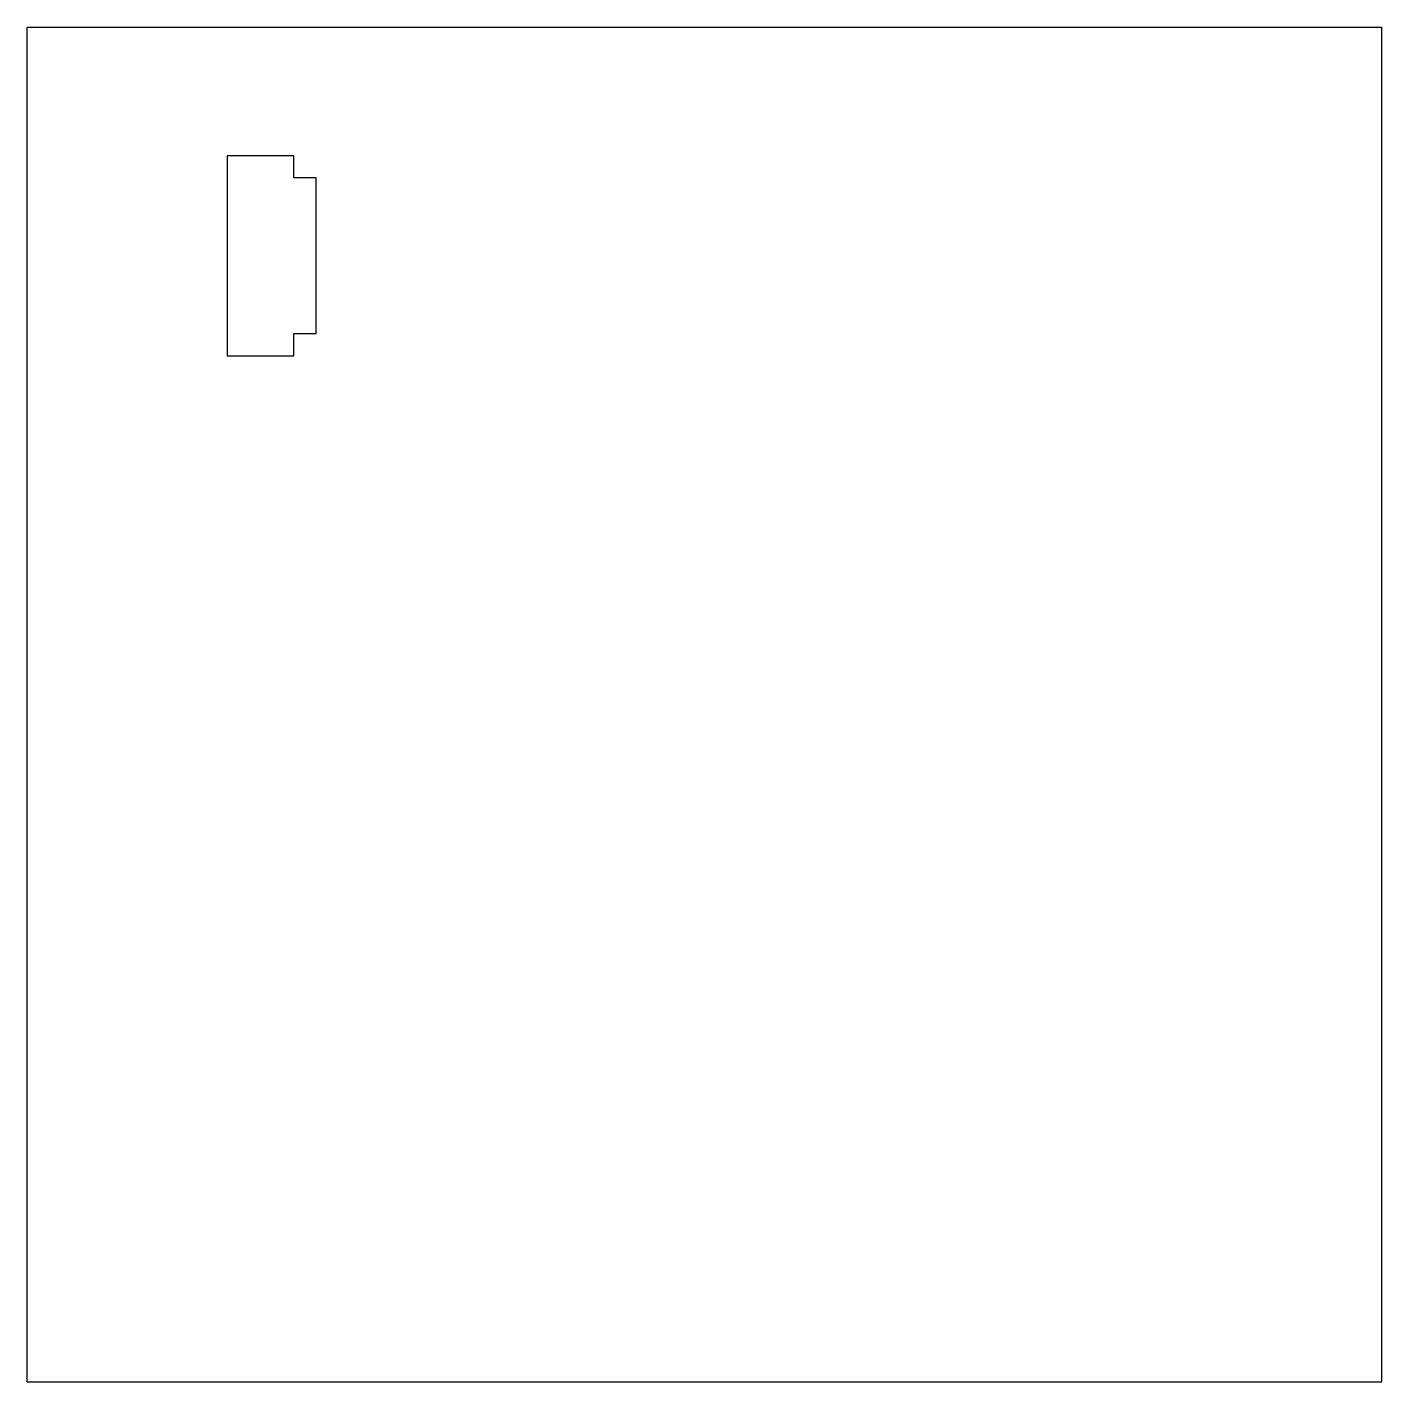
# Model space of a CAD drawing. Header units: inches. Extents: x 0 to 12, y 0 to 12.
import ezdxf

# ---------------------------------------------------------------- set-up
doc = ezdxf.new("R2010")
doc.units = ezdxf.units.IN
doc.header["$LTSCALE"] = 0.782222
doc.header["$MEASUREMENT"] = 0
doc.layers.get('0').update_dxf_attribs({"linetype": 'CONTINUOUS'})

msp = doc.modelspace()

# ---------------------------------------------------------------- linework, layer by layer
at = {"color": 7, "linetype": 'Continuous'}
for p, q in [((0, 0), (0, 12)), ((0, 12), (12, 12)), ((12, 0), (12, 12)), ((1.773, 10.861), (1.773, 9.089)), ((2.363, 10.861), (1.773, 10.861)), ((2.363, 10.664), (2.363, 10.861)), ((2.56, 10.664), (2.363, 10.664)), ((2.56, 9.286), (2.56, 10.664)), ((2.363, 9.286), (2.56, 9.286)), ((2.363, 9.089), (2.363, 9.286)), ((1.773, 9.089), (2.363, 9.089)), ((0, 0), (12, 0))]:
    msp.add_line(p, q, dxfattribs=at)

doc.saveas('drawing.dxf')
